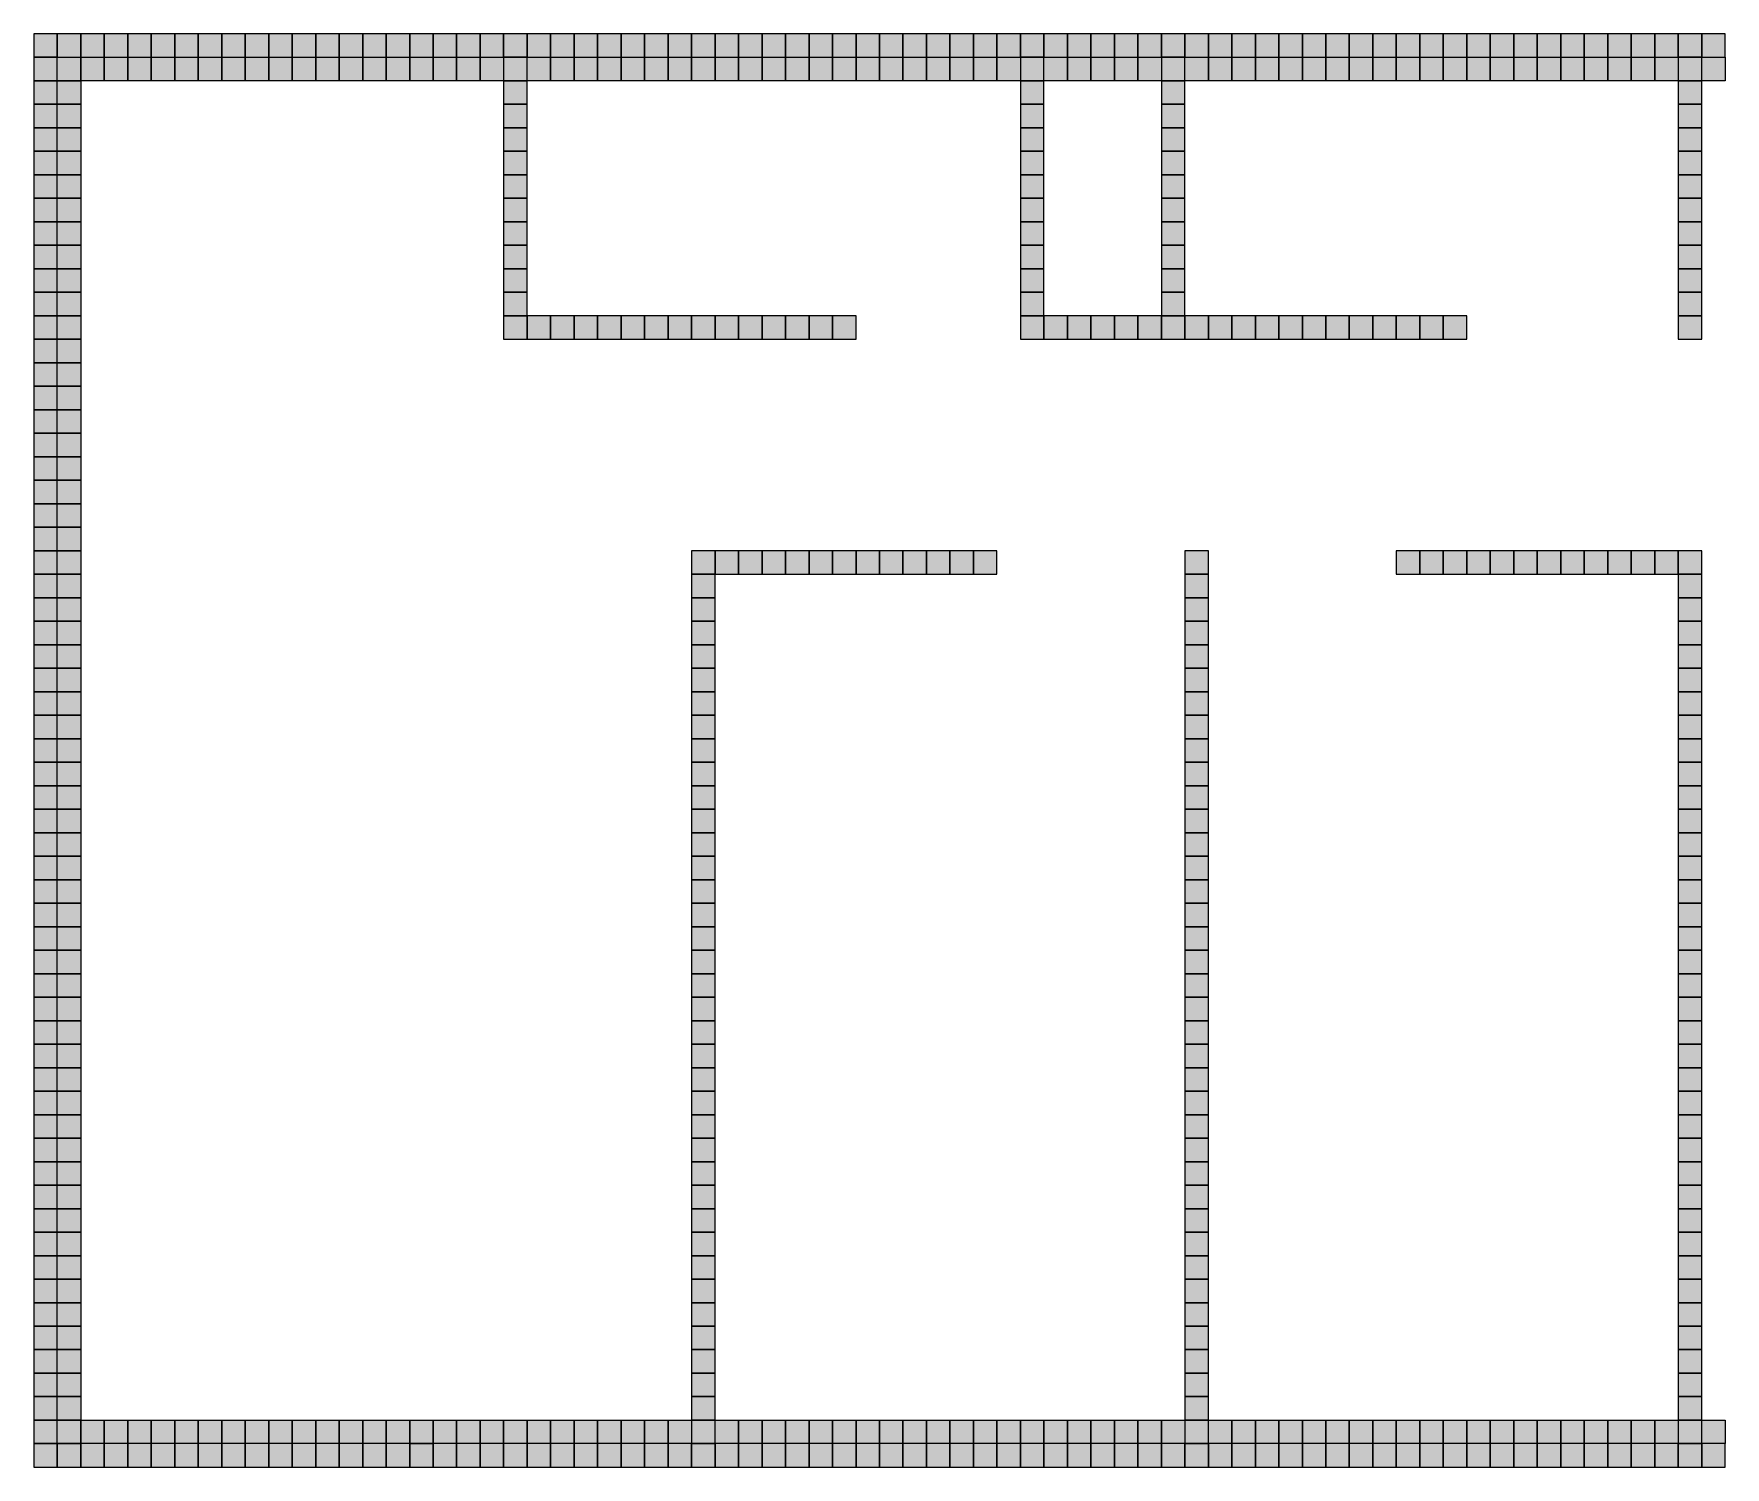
# Model space of a CAD drawing. Header units: inches. Extents: x 0.2 to 11.7, y 0.1 to 7.4.
# Drawn here: x 0.16 to 7.36, y 0.08 to 6.18 of the extents above; entities that cross this region are included whole.
import ezdxf

# ---------------------------------------------------------------- set-up
doc = ezdxf.new("R2010")
doc.units = ezdxf.units.IN
doc.header["$MEASUREMENT"] = 0
doc.layers.add('GRILLA PIXEL', color=7, linetype='Continuous')

# ---------------------------------------------------------------- blocks, each defined once
blk = doc.blocks.new('0-255-255-31-Muro alto')
at = {"layer": 'GRILLA PIXEL', "true_color": 0xffff1f}
h = blk.add_hatch(color=2, dxfattribs=at)
h.dxf.hatch_style = 1
h.paths.add_polyline_path([(0, 0), (-0.1, 0), (-0.1, -0.1), (0, -0.1)])
blk.add_lwpolyline([(-0.1, 0), (-0.1, -0.1), (0, -0.1), (0, 0)], close=True)
blk = doc.blocks.new('0-255-0-0-Muro dormitorio principal')
h = blk.add_hatch(color=1)
h.dxf.hatch_style = 1
h.paths.add_polyline_path([(0, 0), (-0.1, 0), (-0.1, -0.1), (0, -0.1)])
blk.add_lwpolyline([(-0.1, 0), (-0.1, -0.1), (0, -0.1), (0, 0)], close=True)
blk = doc.blocks.new('0-203-204-205-Ventana principal')
at = {"layer": 'GRILLA PIXEL', "true_color": 0xcbcccd}
h = blk.add_hatch(color=254, dxfattribs=at)
h.dxf.hatch_style = 1
h.paths.add_polyline_path([(0, 0), (-0.1, 0), (-0.1, -0.1), (0, -0.1)])
blk.add_lwpolyline([(-0.1, 0), (-0.1, -0.1), (0, -0.1), (0, 0)], close=True)
blk = doc.blocks.new('0-3-160-22-Ventana comun')
at = {"layer": 'GRILLA PIXEL', "true_color": 0x03a016}
h = blk.add_hatch(color=104, dxfattribs=at)
h.dxf.hatch_style = 1
h.paths.add_polyline_path([(0, 0), (-0.1, 0), (-0.1, -0.1), (0, -0.1)])
blk.add_lwpolyline([(-0.1, 0), (-0.1, -0.1), (0, -0.1), (0, 0)], close=True)
blk = doc.blocks.new('0-5-68-255-Muro inicio conexion')
at = {"layer": 'GRILLA PIXEL', "true_color": 0x0544ff}
h = blk.add_hatch(color=160, dxfattribs=at)
h.dxf.hatch_style = 1
h.paths.add_polyline_path([(0, 0), (-0.1, 0), (-0.1, -0.1), (0, -0.1)])
blk.add_lwpolyline([(-0.1, 0), (-0.1, -0.1), (0, -0.1), (0, 0)], close=True)
blk = doc.blocks.new('0-63-149-253-Muro fichas extremo')
at = {"layer": 'GRILLA PIXEL', "true_color": 0x3f95fd}
h = blk.add_hatch(color=153, dxfattribs=at)
h.dxf.hatch_style = 1
h.paths.add_polyline_path([(0, 0), (-0.1, 0), (-0.1, -0.1), (0, -0.1)])
blk.add_lwpolyline([(-0.1, 0), (-0.1, -0.1), (0, -0.1), (0, 0)], close=True)
blk = doc.blocks.new('0-0-28-112-Muro auxiliar fichas esquinas')
at = {"layer": 'GRILLA PIXEL', "true_color": 0x001c70}
h = blk.add_hatch(color=166, dxfattribs=at)
h.dxf.hatch_style = 1
h.paths.add_polyline_path([(0, 0), (-0.1, 0), (-0.1, -0.1), (0, -0.1)])
blk.add_lwpolyline([(-0.1, 0), (-0.1, -0.1), (0, -0.1), (0, 0)], close=True)
blk = doc.blocks.new('1-99-100-102-auxiliar lado interno')
at = {"lineweight": 70, "true_color": 0x636466}
h = blk.add_hatch(color=251, dxfattribs=at)
h.dxf.hatch_style = 1
h.paths.add_polyline_path([(-0.1, -0.1), (-0.1, 0), (0, 0), (0, -0.1)])
blk.add_lwpolyline([(0, 0), (0, -0.1), (-0.1, -0.1), (-0.1, 0)], close=True)
blk = doc.blocks.new('pixel extremo ventana')
h = blk.add_hatch(color=136)
h.dxf.hatch_style = 1
h.paths.add_polyline_path([(0, 0), (-0.1, 0), (-0.1, -0.1), (0, -0.1)])
blk.add_lwpolyline([(-0.1, 0), (-0.1, -0.1), (0, -0.1), (0, 0)], close=True)

msp = doc.modelspace()

# ---------------------------------------------------------------- block references
for name, p in [('0-5-68-255-Muro inicio conexion', (0.2609, 6.1794)), ('0-255-255-31-Muro alto', (0.3609, 6.1794)), ('0-255-255-31-Muro alto', (0.4609, 6.1794)), ('0-255-255-31-Muro alto', (0.5609, 6.1794)), ('0-255-255-31-Muro alto', (0.6609, 6.1794)), ('0-255-255-31-Muro alto', (0.7609, 6.1794)), ('0-255-255-31-Muro alto', (0.8609, 6.1794)), ('0-255-255-31-Muro alto', (0.9609, 6.1794)), ('0-255-255-31-Muro alto', (1.0609, 6.1794)), ('0-255-255-31-Muro alto', (1.1609, 6.1794)), ('0-255-255-31-Muro alto', (1.2609, 6.1794)), ('0-255-255-31-Muro alto', (1.3609, 6.1794)), ('0-255-255-31-Muro alto', (1.4609, 6.1794)), ('0-255-255-31-Muro alto', (1.5609, 6.1794)), ('0-255-255-31-Muro alto', (1.6609, 6.1794)), ('0-255-255-31-Muro alto', (1.7609, 6.1794)), ('0-255-255-31-Muro alto', (1.8609, 6.1794)), ('0-255-255-31-Muro alto', (1.9609, 6.1794)), ('0-255-255-31-Muro alto', (2.0609, 6.1794)), ('0-255-255-31-Muro alto', (2.1609, 6.1794)), ('0-255-255-31-Muro alto', (2.2609, 6.1794)), ('0-255-255-31-Muro alto', (2.3609, 6.1794)), ('0-255-255-31-Muro alto', (2.4609, 6.1794)), ('0-255-255-31-Muro alto', (2.5609, 6.1794)), ('0-255-255-31-Muro alto', (2.6609, 6.1794)), ('0-255-255-31-Muro alto', (2.7609, 6.1794)), ('0-255-255-31-Muro alto', (2.8609, 6.1794)), ('0-255-255-31-Muro alto', (2.9609, 6.1794)), ('0-255-255-31-Muro alto', (3.0609, 6.1794)), ('0-255-255-31-Muro alto', (3.1609, 6.1794)), ('0-255-255-31-Muro alto', (3.2609, 6.1794)), ('0-255-255-31-Muro alto', (3.3609, 6.1794)), ('0-255-255-31-Muro alto', (3.4609, 6.1794)), ('0-255-255-31-Muro alto', (3.5609, 6.1794)), ('0-255-255-31-Muro alto', (3.6609, 6.1794)), ('0-255-255-31-Muro alto', (3.7609, 6.1794)), ('0-255-255-31-Muro alto', (3.8609, 6.1794)), ('0-255-255-31-Muro alto', (3.9609, 6.1794)), ('0-255-255-31-Muro alto', (4.0609, 6.1794)), ('0-255-255-31-Muro alto', (4.1609, 6.1794)), ('0-255-255-31-Muro alto', (4.2609, 6.1794)), ('0-255-255-31-Muro alto', (4.3609, 6.1794)), ('0-255-255-31-Muro alto', (4.4609, 6.1794)), ('0-255-255-31-Muro alto', (4.5609, 6.1794)), ('0-255-255-31-Muro alto', (4.6609, 6.1794)), ('0-255-255-31-Muro alto', (4.7609, 6.1794)), ('0-255-255-31-Muro alto', (4.8609, 6.1794)), ('0-255-255-31-Muro alto', (4.9609, 6.1794)), ('0-255-255-31-Muro alto', (5.0609, 6.1794)), ('0-255-255-31-Muro alto', (5.1609, 6.1794)), ('0-255-255-31-Muro alto', (5.2609, 6.1794)), ('0-255-255-31-Muro alto', (5.3609, 6.1794)), ('0-255-255-31-Muro alto', (5.4609, 6.1794)), ('0-255-255-31-Muro alto', (5.5609, 6.1794)), ('0-255-255-31-Muro alto', (5.6609, 6.1794)), ('0-255-255-31-Muro alto', (5.7609, 6.1794)), ('0-255-255-31-Muro alto', (5.8609, 6.1794)), ('0-255-255-31-Muro alto', (5.9609, 6.1794)), ('0-255-255-31-Muro alto', (6.0609, 6.1794)), ('0-255-255-31-Muro alto', (6.1609, 6.1794)), ('0-255-255-31-Muro alto', (6.2609, 6.1794)), ('0-255-255-31-Muro alto', (6.3609, 6.1794)), ('0-255-255-31-Muro alto', (6.4609, 6.1794)), ('0-255-255-31-Muro alto', (6.5609, 6.1794)), ('0-255-255-31-Muro alto', (6.6609, 6.1794)), ('0-255-255-31-Muro alto', (6.7609, 6.1794)), ('0-255-255-31-Muro alto', (6.8609, 6.1794)), ('0-255-255-31-Muro alto', (6.9609, 6.1794)), ('0-255-255-31-Muro alto', (7.0609, 6.1794)), ('0-255-255-31-Muro alto', (7.1609, 6.1794)), ('0-255-255-31-Muro alto', (7.2609, 6.1794)), ('0-255-255-31-Muro alto', (7.3609, 6.1794)), ('0-5-68-255-Muro inicio conexion', (0.2609, 6.0794)), ('1-99-100-102-auxiliar lado interno', (0.3609, 6.0794)), ('1-99-100-102-auxiliar lado interno', (0.4609, 6.0794)), ('1-99-100-102-auxiliar lado interno', (0.5609, 6.0794)), ('1-99-100-102-auxiliar lado interno', (0.6609, 6.0794)), ('1-99-100-102-auxiliar lado interno', (0.7609, 6.0794)), ('1-99-100-102-auxiliar lado interno', (0.8609, 6.0794)), ('1-99-100-102-auxiliar lado interno', (0.9609, 6.0794)), ('1-99-100-102-auxiliar lado interno', (1.0609, 6.0794)), ('1-99-100-102-auxiliar lado interno', (1.1609, 6.0794)), ('1-99-100-102-auxiliar lado interno', (1.2609, 6.0794)), ('1-99-100-102-auxiliar lado interno', (1.3609, 6.0794)), ('1-99-100-102-auxiliar lado interno', (1.4609, 6.0794)), ('1-99-100-102-auxiliar lado interno', (1.5609, 6.0794)), ('1-99-100-102-auxiliar lado interno', (1.6609, 6.0794)), ('1-99-100-102-auxiliar lado interno', (1.7609, 6.0794)), ('1-99-100-102-auxiliar lado interno', (1.8609, 6.0794)), ('1-99-100-102-auxiliar lado interno', (1.9609, 6.0794)), ('1-99-100-102-auxiliar lado interno', (2.0609, 6.0794)), ('1-99-100-102-auxiliar lado interno', (2.1609, 6.0794)), ('0-255-255-31-Muro alto', (2.2609, 6.0794)), ('1-99-100-102-auxiliar lado interno', (2.3609, 6.0794)), ('1-99-100-102-auxiliar lado interno', (2.4609, 6.0794)), ('1-99-100-102-auxiliar lado interno', (2.5609, 6.0794)), ('1-99-100-102-auxiliar lado interno', (2.6609, 6.0794)), ('1-99-100-102-auxiliar lado interno', (2.7609, 6.0794)), ('1-99-100-102-auxiliar lado interno', (2.8609, 6.0794)), ('1-99-100-102-auxiliar lado interno', (2.9609, 6.0794)), ('1-99-100-102-auxiliar lado interno', (3.0609, 6.0794)), ('1-99-100-102-auxiliar lado interno', (3.1609, 6.0794)), ('1-99-100-102-auxiliar lado interno', (3.2609, 6.0794)), ('1-99-100-102-auxiliar lado interno', (3.3609, 6.0794)), ('1-99-100-102-auxiliar lado interno', (3.4609, 6.0794)), ('1-99-100-102-auxiliar lado interno', (3.5609, 6.0794)), ('1-99-100-102-auxiliar lado interno', (3.6609, 6.0794)), ('1-99-100-102-auxiliar lado interno', (3.7609, 6.0794)), ('1-99-100-102-auxiliar lado interno', (3.8609, 6.0794)), ('1-99-100-102-auxiliar lado interno', (3.9609, 6.0794)), ('1-99-100-102-auxiliar lado interno', (4.0609, 6.0794)), ('1-99-100-102-auxiliar lado interno', (4.1609, 6.0794)), ('1-99-100-102-auxiliar lado interno', (4.2609, 6.0794)), ('1-99-100-102-auxiliar lado interno', (4.3609, 6.0794)), ('0-255-255-31-Muro alto', (4.4609, 6.0794)), ('1-99-100-102-auxiliar lado interno', (4.5609, 6.0794)), ('1-99-100-102-auxiliar lado interno', (4.6609, 6.0794)), ('1-99-100-102-auxiliar lado interno', (4.7609, 6.0794)), ('1-99-100-102-auxiliar lado interno', (4.8609, 6.0794)), ('1-99-100-102-auxiliar lado interno', (4.9609, 6.0794)), ('0-255-255-31-Muro alto', (5.0609, 6.0794)), ('1-99-100-102-auxiliar lado interno', (5.1609, 6.0794)), ('1-99-100-102-auxiliar lado interno', (5.2609, 6.0794)), ('1-99-100-102-auxiliar lado interno', (5.3609, 6.0794)), ('1-99-100-102-auxiliar lado interno', (5.4609, 6.0794)), ('1-99-100-102-auxiliar lado interno', (5.5609, 6.0794)), ('1-99-100-102-auxiliar lado interno', (5.6609, 6.0794)), ('1-99-100-102-auxiliar lado interno', (5.7609, 6.0794)), ('1-99-100-102-auxiliar lado interno', (5.8609, 6.0794)), ('1-99-100-102-auxiliar lado interno', (5.9609, 6.0794)), ('1-99-100-102-auxiliar lado interno', (6.0609, 6.0794)), ('1-99-100-102-auxiliar lado interno', (6.1609, 6.0794)), ('1-99-100-102-auxiliar lado interno', (6.2609, 6.0794)), ('1-99-100-102-auxiliar lado interno', (6.3609, 6.0794)), ('1-99-100-102-auxiliar lado interno', (6.4609, 6.0794)), ('1-99-100-102-auxiliar lado interno', (6.5609, 6.0794)), ('1-99-100-102-auxiliar lado interno', (6.6609, 6.0794)), ('1-99-100-102-auxiliar lado interno', (6.7609, 6.0794)), ('1-99-100-102-auxiliar lado interno', (6.8609, 6.0794)), ('1-99-100-102-auxiliar lado interno', (6.9609, 6.0794)), ('1-99-100-102-auxiliar lado interno', (7.0609, 6.0794)), ('1-99-100-102-auxiliar lado interno', (7.1609, 6.0794)), ('0-255-255-31-Muro alto', (7.2609, 6.0794)), ('1-99-100-102-auxiliar lado interno', (7.3609, 6.0794)), ('0-63-149-253-Muro fichas extremo', (0.2609, 5.9794)), ('1-99-100-102-auxiliar lado interno', (0.3609, 5.9794)), ('0-255-255-31-Muro alto', (2.2609, 5.9794)), ('0-255-255-31-Muro alto', (4.4609, 5.9794)), ('0-255-255-31-Muro alto', (5.0609, 5.9794)), ('0-255-255-31-Muro alto', (7.2609, 5.9794)), ('0-255-255-31-Muro alto', (0.2609, 5.8794)), ('1-99-100-102-auxiliar lado interno', (0.3609, 5.8794)), ('0-255-255-31-Muro alto', (2.2609, 5.8794)), ('0-255-255-31-Muro alto', (4.4609, 5.8794)), ('0-255-255-31-Muro alto', (5.0609, 5.8794)), ('0-255-255-31-Muro alto', (7.2609, 5.8794)), ('0-255-255-31-Muro alto', (0.2609, 5.7794)), ('1-99-100-102-auxiliar lado interno', (0.3609, 5.7794)), ('0-255-255-31-Muro alto', (2.2609, 5.7794)), ('0-255-255-31-Muro alto', (4.4609, 5.7794)), ('0-255-255-31-Muro alto', (5.0609, 5.7794)), ('0-255-255-31-Muro alto', (7.2609, 5.7794)), ('0-255-255-31-Muro alto', (0.2609, 5.6794)), ('1-99-100-102-auxiliar lado interno', (0.3609, 5.6794)), ('0-255-255-31-Muro alto', (2.2609, 5.6794)), ('0-255-255-31-Muro alto', (4.4609, 5.6794)), ('0-255-255-31-Muro alto', (5.0609, 5.6794)), ('0-255-255-31-Muro alto', (7.2609, 5.6794)), ('0-255-255-31-Muro alto', (0.2609, 5.5794)), ('1-99-100-102-auxiliar lado interno', (0.3609, 5.5794)), ('0-255-255-31-Muro alto', (2.2609, 5.5794)), ('0-255-255-31-Muro alto', (4.4609, 5.5794)), ('0-255-255-31-Muro alto', (5.0609, 5.5794)), ('0-255-255-31-Muro alto', (7.2609, 5.5794)), ('0-255-255-31-Muro alto', (0.2609, 5.4794)), ('1-99-100-102-auxiliar lado interno', (0.3609, 5.4794)), ('0-255-255-31-Muro alto', (2.2609, 5.4794)), ('0-255-255-31-Muro alto', (4.4609, 5.4794)), ('0-255-255-31-Muro alto', (5.0609, 5.4794)), ('0-255-255-31-Muro alto', (7.2609, 5.4794)), ('0-255-255-31-Muro alto', (0.2609, 5.3794)), ('1-99-100-102-auxiliar lado interno', (0.3609, 5.3794)), ('0-255-255-31-Muro alto', (2.2609, 5.3794)), ('0-255-255-31-Muro alto', (4.4609, 5.3794)), ('0-255-255-31-Muro alto', (5.0609, 5.3794)), ('0-255-255-31-Muro alto', (7.2609, 5.3794)), ('0-255-255-31-Muro alto', (0.2609, 5.2794)), ('1-99-100-102-auxiliar lado interno', (0.3609, 5.2794)), ('0-255-255-31-Muro alto', (2.2609, 5.2794)), ('0-255-255-31-Muro alto', (4.4609, 5.2794)), ('0-255-255-31-Muro alto', (5.0609, 5.2794)), ('0-255-255-31-Muro alto', (7.2609, 5.2794)), ('0-255-255-31-Muro alto', (0.2609, 5.1794)), ('1-99-100-102-auxiliar lado interno', (0.3609, 5.1794)), ('0-255-255-31-Muro alto', (2.2609, 5.1794)), ('0-255-255-31-Muro alto', (4.4609, 5.1794)), ('0-255-255-31-Muro alto', (5.0609, 5.1794)), ('0-255-255-31-Muro alto', (7.2609, 5.1794)), ('0-255-255-31-Muro alto', (0.2609, 5.0794)), ('1-99-100-102-auxiliar lado interno', (0.3609, 5.0794)), ('0-255-255-31-Muro alto', (2.2609, 5.0794)), ('0-255-255-31-Muro alto', (4.4609, 5.0794)), ('0-255-255-31-Muro alto', (5.0609, 5.0794)), ('0-255-255-31-Muro alto', (7.2609, 5.0794)), ('0-255-255-31-Muro alto', (0.2609, 4.9794)), ('1-99-100-102-auxiliar lado interno', (0.3609, 4.9794)), ('0-255-255-31-Muro alto', (2.2609, 4.9794)), ('0-255-255-31-Muro alto', (2.3609, 4.9794)), ('0-255-255-31-Muro alto', (2.4609, 4.9794)), ('0-255-255-31-Muro alto', (2.5609, 4.9794)), ('0-255-255-31-Muro alto', (2.6609, 4.9794)), ('0-255-255-31-Muro alto', (2.7609, 4.9794)), ('0-255-255-31-Muro alto', (2.8609, 4.9794)), ('0-255-255-31-Muro alto', (2.9609, 4.9794)), ('0-255-255-31-Muro alto', (3.0609, 4.9794)), ('0-255-255-31-Muro alto', (3.1609, 4.9794)), ('0-255-255-31-Muro alto', (3.2609, 4.9794)), ('0-255-255-31-Muro alto', (3.3609, 4.9794)), ('0-255-255-31-Muro alto', (3.4609, 4.9794)), ('0-255-255-31-Muro alto', (3.5609, 4.9794)), ('0-255-255-31-Muro alto', (3.6609, 4.9794)), ('0-255-255-31-Muro alto', (4.4609, 4.9794)), ('0-255-255-31-Muro alto', (4.5609, 4.9794)), ('0-255-255-31-Muro alto', (4.6609, 4.9794)), ('0-255-255-31-Muro alto', (4.7609, 4.9794)), ('0-255-255-31-Muro alto', (4.8609, 4.9794)), ('0-255-255-31-Muro alto', (4.9609, 4.9794)), ('0-255-255-31-Muro alto', (5.0609, 4.9794)), ('0-255-255-31-Muro alto', (5.1609, 4.9794)), ('0-255-255-31-Muro alto', (5.2609, 4.9794)), ('0-255-255-31-Muro alto', (5.3609, 4.9794)), ('0-255-255-31-Muro alto', (5.4609, 4.9794)), ('0-255-255-31-Muro alto', (5.5609, 4.9794)), ('0-255-255-31-Muro alto', (5.6609, 4.9794)), ('0-255-255-31-Muro alto', (5.7609, 4.9794)), ('0-255-255-31-Muro alto', (5.8609, 4.9794)), ('0-255-255-31-Muro alto', (5.9609, 4.9794)), ('0-255-255-31-Muro alto', (6.0609, 4.9794)), ('0-255-255-31-Muro alto', (6.1609, 4.9794)), ('0-255-255-31-Muro alto', (6.2609, 4.9794)), ('0-255-255-31-Muro alto', (7.2609, 4.9794)), ('0-255-0-0-Muro dormitorio principal', (0.2609, 4.8794)), ('1-99-100-102-auxiliar lado interno', (0.3609, 4.8794)), ('0-255-0-0-Muro dormitorio principal', (0.2609, 4.7794)), ('1-99-100-102-auxiliar lado interno', (0.3609, 4.7794)), ('0-255-0-0-Muro dormitorio principal', (0.2609, 4.6794)), ('1-99-100-102-auxiliar lado interno', (0.3609, 4.6794)), ('0-255-0-0-Muro dormitorio principal', (0.2609, 4.5794)), ('1-99-100-102-auxiliar lado interno', (0.3609, 4.5794)), ('0-255-0-0-Muro dormitorio principal', (0.2609, 4.4794)), ('1-99-100-102-auxiliar lado interno', (0.3609, 4.4794)), ('0-255-0-0-Muro dormitorio principal', (0.2609, 4.3794)), ('1-99-100-102-auxiliar lado interno', (0.3609, 4.3794)), ('0-255-0-0-Muro dormitorio principal', (0.2609, 4.2794)), ('1-99-100-102-auxiliar lado interno', (0.3609, 4.2794)), ('0-255-0-0-Muro dormitorio principal', (0.2609, 4.1794)), ('1-99-100-102-auxiliar lado interno', (0.3609, 4.1794)), ('0-255-0-0-Muro dormitorio principal', (0.2609, 4.0794)), ('1-99-100-102-auxiliar lado interno', (0.3609, 4.0794)), ('0-255-0-0-Muro dormitorio principal', (0.2609, 3.9794)), ('1-99-100-102-auxiliar lado interno', (0.3609, 3.9794)), ('0-255-255-31-Muro alto', (3.0609, 3.9794)), ('0-255-255-31-Muro alto', (3.1609, 3.9794)), ('0-255-255-31-Muro alto', (3.2609, 3.9794)), ('0-255-255-31-Muro alto', (3.3609, 3.9794)), ('0-255-255-31-Muro alto', (3.4609, 3.9794)), ('0-255-255-31-Muro alto', (3.5609, 3.9794)), ('0-255-255-31-Muro alto', (3.6609, 3.9794)), ('0-255-255-31-Muro alto', (3.7609, 3.9794)), ('0-255-255-31-Muro alto', (3.8609, 3.9794)), ('0-255-255-31-Muro alto', (3.9609, 3.9794)), ('0-255-255-31-Muro alto', (4.0609, 3.9794)), ('0-255-255-31-Muro alto', (4.1609, 3.9794)), ('0-255-255-31-Muro alto', (4.2609, 3.9794)), ('0-255-255-31-Muro alto', (5.1609, 3.9794)), ('0-255-255-31-Muro alto', (6.0609, 3.9794)), ('0-255-255-31-Muro alto', (6.1609, 3.9794)), ('0-255-255-31-Muro alto', (6.2609, 3.9794)), ('0-255-255-31-Muro alto', (6.3609, 3.9794)), ('0-255-255-31-Muro alto', (6.4609, 3.9794)), ('0-255-255-31-Muro alto', (6.5609, 3.9794)), ('0-255-255-31-Muro alto', (6.6609, 3.9794)), ('0-255-255-31-Muro alto', (6.7609, 3.9794)), ('0-255-255-31-Muro alto', (6.8609, 3.9794)), ('0-255-255-31-Muro alto', (6.9609, 3.9794)), ('0-255-255-31-Muro alto', (7.0609, 3.9794)), ('0-255-255-31-Muro alto', (7.1609, 3.9794)), ('0-255-255-31-Muro alto', (7.2609, 3.9794)), ('0-255-0-0-Muro dormitorio principal', (0.2609, 3.8794)), ('1-99-100-102-auxiliar lado interno', (0.3609, 3.8794)), ('0-255-255-31-Muro alto', (3.0609, 3.8794)), ('0-255-255-31-Muro alto', (5.1609, 3.8794)), ('0-255-255-31-Muro alto', (7.2609, 3.8794)), ('0-255-0-0-Muro dormitorio principal', (0.2609, 3.7794)), ('1-99-100-102-auxiliar lado interno', (0.3609, 3.7794)), ('0-255-255-31-Muro alto', (3.0609, 3.7794)), ('0-255-255-31-Muro alto', (5.1609, 3.7794)), ('0-255-255-31-Muro alto', (7.2609, 3.7794)), ('0-255-0-0-Muro dormitorio principal', (0.2609, 3.6794)), ('1-99-100-102-auxiliar lado interno', (0.3609, 3.6794)), ('0-255-255-31-Muro alto', (3.0609, 3.6794)), ('0-255-255-31-Muro alto', (5.1609, 3.6794)), ('0-255-255-31-Muro alto', (7.2609, 3.6794)), ('0-255-0-0-Muro dormitorio principal', (0.2609, 3.5794)), ('1-99-100-102-auxiliar lado interno', (0.3609, 3.5794)), ('0-255-255-31-Muro alto', (3.0609, 3.5794)), ('0-255-255-31-Muro alto', (5.1609, 3.5794)), ('0-255-255-31-Muro alto', (7.2609, 3.5794)), ('0-255-0-0-Muro dormitorio principal', (0.2609, 3.4794)), ('1-99-100-102-auxiliar lado interno', (0.3609, 3.4794)), ('0-255-255-31-Muro alto', (3.0609, 3.4794)), ('0-255-255-31-Muro alto', (5.1609, 3.4794)), ('0-255-255-31-Muro alto', (7.2609, 3.4794)), ('0-255-0-0-Muro dormitorio principal', (0.2609, 3.3794)), ('1-99-100-102-auxiliar lado interno', (0.3609, 3.3794)), ('0-255-255-31-Muro alto', (3.0609, 3.3794)), ('0-255-255-31-Muro alto', (5.1609, 3.3794)), ('0-255-255-31-Muro alto', (7.2609, 3.3794)), ('0-255-0-0-Muro dormitorio principal', (0.2609, 3.2794)), ('1-99-100-102-auxiliar lado interno', (0.3609, 3.2794)), ('0-255-255-31-Muro alto', (3.0609, 3.2794)), ('0-255-255-31-Muro alto', (5.1609, 3.2794)), ('0-255-255-31-Muro alto', (7.2609, 3.2794)), ('0-255-0-0-Muro dormitorio principal', (0.2609, 3.1794)), ('1-99-100-102-auxiliar lado interno', (0.3609, 3.1794)), ('0-255-255-31-Muro alto', (3.0609, 3.1794)), ('0-255-255-31-Muro alto', (5.1609, 3.1794)), ('0-255-255-31-Muro alto', (7.2609, 3.1794)), ('0-255-0-0-Muro dormitorio principal', (0.2609, 3.0794)), ('1-99-100-102-auxiliar lado interno', (0.3609, 3.0794)), ('0-255-255-31-Muro alto', (3.0609, 3.0794)), ('0-255-255-31-Muro alto', (5.1609, 3.0794)), ('0-255-255-31-Muro alto', (7.2609, 3.0794)), ('0-255-0-0-Muro dormitorio principal', (0.2609, 2.9794)), ('1-99-100-102-auxiliar lado interno', (0.3609, 2.9794)), ('0-255-255-31-Muro alto', (3.0609, 2.9794)), ('0-255-255-31-Muro alto', (5.1609, 2.9794)), ('0-255-255-31-Muro alto', (7.2609, 2.9794)), ('0-255-0-0-Muro dormitorio principal', (0.2609, 2.8794)), ('1-99-100-102-auxiliar lado interno', (0.3609, 2.8794)), ('0-255-255-31-Muro alto', (3.0609, 2.8794)), ('0-255-255-31-Muro alto', (5.1609, 2.8794)), ('0-255-255-31-Muro alto', (7.2609, 2.8794)), ('0-255-0-0-Muro dormitorio principal', (0.2609, 2.7794)), ('1-99-100-102-auxiliar lado interno', (0.3609, 2.7794)), ('0-255-255-31-Muro alto', (3.0609, 2.7794)), ('0-255-255-31-Muro alto', (5.1609, 2.7794)), ('0-255-255-31-Muro alto', (7.2609, 2.7794)), ('0-255-0-0-Muro dormitorio principal', (0.2609, 2.6794)), ('1-99-100-102-auxiliar lado interno', (0.3609, 2.6794)), ('0-255-255-31-Muro alto', (3.0609, 2.6794)), ('0-255-255-31-Muro alto', (5.1609, 2.6794)), ('0-255-255-31-Muro alto', (7.2609, 2.6794)), ('0-255-0-0-Muro dormitorio principal', (0.2609, 2.5794)), ('1-99-100-102-auxiliar lado interno', (0.3609, 2.5794)), ('0-255-255-31-Muro alto', (3.0609, 2.5794)), ('0-255-255-31-Muro alto', (5.1609, 2.5794)), ('0-255-255-31-Muro alto', (7.2609, 2.5794)), ('0-255-0-0-Muro dormitorio principal', (0.2609, 2.4794)), ('1-99-100-102-auxiliar lado interno', (0.3609, 2.4794)), ('0-255-255-31-Muro alto', (3.0609, 2.4794)), ('0-255-255-31-Muro alto', (5.1609, 2.4794)), ('0-255-255-31-Muro alto', (7.2609, 2.4794)), ('0-255-0-0-Muro dormitorio principal', (0.2609, 2.3794)), ('1-99-100-102-auxiliar lado interno', (0.3609, 2.3794)), ('0-255-255-31-Muro alto', (3.0609, 2.3794)), ('0-255-255-31-Muro alto', (5.1609, 2.3794)), ('0-255-255-31-Muro alto', (7.2609, 2.3794)), ('0-255-0-0-Muro dormitorio principal', (0.2609, 2.2794)), ('1-99-100-102-auxiliar lado interno', (0.3609, 2.2794)), ('0-255-255-31-Muro alto', (3.0609, 2.2794)), ('0-255-255-31-Muro alto', (5.1609, 2.2794)), ('0-255-255-31-Muro alto', (7.2609, 2.2794)), ('0-255-0-0-Muro dormitorio principal', (0.2609, 2.1794)), ('1-99-100-102-auxiliar lado interno', (0.3609, 2.1794)), ('0-255-255-31-Muro alto', (3.0609, 2.1794)), ('0-255-255-31-Muro alto', (5.1609, 2.1794)), ('0-255-255-31-Muro alto', (7.2609, 2.1794)), ('0-255-0-0-Muro dormitorio principal', (0.2609, 2.0794)), ('1-99-100-102-auxiliar lado interno', (0.3609, 2.0794)), ('0-255-255-31-Muro alto', (3.0609, 2.0794)), ('0-255-255-31-Muro alto', (5.1609, 2.0794)), ('0-255-255-31-Muro alto', (7.2609, 2.0794)), ('0-255-0-0-Muro dormitorio principal', (0.2609, 1.9794)), ('1-99-100-102-auxiliar lado interno', (0.3609, 1.9794)), ('0-255-255-31-Muro alto', (3.0609, 1.9794)), ('0-255-255-31-Muro alto', (5.1609, 1.9794)), ('0-255-255-31-Muro alto', (7.2609, 1.9794)), ('0-255-0-0-Muro dormitorio principal', (0.2609, 1.8794)), ('1-99-100-102-auxiliar lado interno', (0.3609, 1.8794)), ('0-255-255-31-Muro alto', (3.0609, 1.8794)), ('0-255-255-31-Muro alto', (5.1609, 1.8794)), ('0-255-255-31-Muro alto', (7.2609, 1.8794)), ('0-255-0-0-Muro dormitorio principal', (0.2609, 1.7794)), ('1-99-100-102-auxiliar lado interno', (0.3609, 1.7794)), ('0-255-255-31-Muro alto', (3.0609, 1.7794)), ('0-255-255-31-Muro alto', (5.1609, 1.7794)), ('0-255-255-31-Muro alto', (7.2609, 1.7794)), ('0-255-0-0-Muro dormitorio principal', (0.2609, 1.6794)), ('1-99-100-102-auxiliar lado interno', (0.3609, 1.6794)), ('0-255-255-31-Muro alto', (3.0609, 1.6794)), ('0-255-255-31-Muro alto', (5.1609, 1.6794)), ('0-255-255-31-Muro alto', (7.2609, 1.6794)), ('0-255-0-0-Muro dormitorio principal', (0.2609, 1.5794)), ('1-99-100-102-auxiliar lado interno', (0.3609, 1.5794)), ('0-255-255-31-Muro alto', (3.0609, 1.5794)), ('0-255-255-31-Muro alto', (5.1609, 1.5794)), ('0-255-255-31-Muro alto', (7.2609, 1.5794)), ('0-255-0-0-Muro dormitorio principal', (0.2609, 1.4794)), ('1-99-100-102-auxiliar lado interno', (0.3609, 1.4794)), ('0-255-255-31-Muro alto', (3.0609, 1.4794)), ('0-255-255-31-Muro alto', (5.1609, 1.4794)), ('0-255-255-31-Muro alto', (7.2609, 1.4794)), ('0-255-0-0-Muro dormitorio principal', (0.2609, 1.3794)), ('1-99-100-102-auxiliar lado interno', (0.3609, 1.3794)), ('0-255-255-31-Muro alto', (3.0609, 1.3794)), ('0-255-255-31-Muro alto', (5.1609, 1.3794)), ('0-255-255-31-Muro alto', (7.2609, 1.3794)), ('0-255-0-0-Muro dormitorio principal', (0.2609, 1.2794)), ('1-99-100-102-auxiliar lado interno', (0.3609, 1.2794)), ('0-255-255-31-Muro alto', (3.0609, 1.2794)), ('0-255-255-31-Muro alto', (5.1609, 1.2794)), ('0-255-255-31-Muro alto', (7.2609, 1.2794)), ('0-255-0-0-Muro dormitorio principal', (0.2609, 1.1794)), ('1-99-100-102-auxiliar lado interno', (0.3609, 1.1794)), ('0-255-255-31-Muro alto', (3.0609, 1.1794)), ('0-255-255-31-Muro alto', (5.1609, 1.1794)), ('0-255-255-31-Muro alto', (7.2609, 1.1794)), ('0-255-0-0-Muro dormitorio principal', (0.2609, 1.0794)), ('1-99-100-102-auxiliar lado interno', (0.3609, 1.0794)), ('0-255-255-31-Muro alto', (3.0609, 1.0794)), ('0-255-255-31-Muro alto', (5.1609, 1.0794)), ('0-255-255-31-Muro alto', (7.2609, 1.0794)), ('0-255-0-0-Muro dormitorio principal', (0.2609, 0.9794)), ('1-99-100-102-auxiliar lado interno', (0.3609, 0.9794)), ('0-255-255-31-Muro alto', (3.0609, 0.9794)), ('0-255-255-31-Muro alto', (5.1609, 0.9794)), ('0-255-255-31-Muro alto', (7.2609, 0.9794)), ('0-255-0-0-Muro dormitorio principal', (0.2609, 0.8794)), ('1-99-100-102-auxiliar lado interno', (0.3609, 0.8794)), ('0-255-255-31-Muro alto', (3.0609, 0.8794)), ('0-255-255-31-Muro alto', (5.1609, 0.8794)), ('0-255-255-31-Muro alto', (7.2609, 0.8794)), ('0-255-0-0-Muro dormitorio principal', (0.2609, 0.7794)), ('1-99-100-102-auxiliar lado interno', (0.3609, 0.7794)), ('0-255-255-31-Muro alto', (3.0609, 0.7794)), ('0-255-255-31-Muro alto', (5.1609, 0.7794)), ('0-255-255-31-Muro alto', (7.2609, 0.7794)), ('0-255-0-0-Muro dormitorio principal', (0.2609, 0.6794)), ('1-99-100-102-auxiliar lado interno', (0.3609, 0.6794)), ('0-255-255-31-Muro alto', (3.0609, 0.6794)), ('0-255-255-31-Muro alto', (5.1609, 0.6794)), ('0-255-255-31-Muro alto', (7.2609, 0.6794)), ('0-255-0-0-Muro dormitorio principal', (0.2609, 0.5794)), ('1-99-100-102-auxiliar lado interno', (0.3609, 0.5794)), ('0-255-255-31-Muro alto', (3.0609, 0.5794)), ('0-255-255-31-Muro alto', (5.1609, 0.5794)), ('0-255-255-31-Muro alto', (7.2609, 0.5794)), ('0-255-0-0-Muro dormitorio principal', (0.2609, 0.4794)), ('1-99-100-102-auxiliar lado interno', (0.3609, 0.4794)), ('0-255-255-31-Muro alto', (3.0609, 0.4794)), ('0-255-255-31-Muro alto', (5.1609, 0.4794)), ('0-255-255-31-Muro alto', (7.2609, 0.4794)), ('0-255-0-0-Muro dormitorio principal', (0.2609, 0.3794)), ('1-99-100-102-auxiliar lado interno', (0.3609, 0.3794)), ('0-255-255-31-Muro alto', (3.0609, 0.3794)), ('0-255-255-31-Muro alto', (5.1609, 0.3794)), ('0-255-255-31-Muro alto', (7.2609, 0.3794)), ('0-0-28-112-Muro auxiliar fichas esquinas', (0.2609, 0.2794)), ('1-99-100-102-auxiliar lado interno', (0.3609, 0.2794)), ('1-99-100-102-auxiliar lado interno', (0.4609, 0.2794)), ('1-99-100-102-auxiliar lado interno', (0.5609, 0.2794)), ('1-99-100-102-auxiliar lado interno', (0.6609, 0.2794)), ('1-99-100-102-auxiliar lado interno', (0.7609, 0.2794)), ('1-99-100-102-auxiliar lado interno', (0.8609, 0.2794)), ('1-99-100-102-auxiliar lado interno', (0.9609, 0.2794)), ('1-99-100-102-auxiliar lado interno', (1.0609, 0.2794)), ('1-99-100-102-auxiliar lado interno', (1.1609, 0.2794)), ('1-99-100-102-auxiliar lado interno', (1.2609, 0.2794)), ('1-99-100-102-auxiliar lado interno', (1.3609, 0.2794)), ('1-99-100-102-auxiliar lado interno', (1.4609, 0.2794)), ('1-99-100-102-auxiliar lado interno', (1.5609, 0.2794)), ('1-99-100-102-auxiliar lado interno', (1.6609, 0.2794)), ('1-99-100-102-auxiliar lado interno', (1.7609, 0.2794)), ('1-99-100-102-auxiliar lado interno', (1.8609, 0.2794)), ('1-99-100-102-auxiliar lado interno', (1.9609, 0.2794)), ('1-99-100-102-auxiliar lado interno', (2.0609, 0.2794)), ('1-99-100-102-auxiliar lado interno', (2.1609, 0.2794)), ('1-99-100-102-auxiliar lado interno', (2.2609, 0.2794)), ('1-99-100-102-auxiliar lado interno', (2.3609, 0.2794)), ('1-99-100-102-auxiliar lado interno', (2.4609, 0.2794)), ('1-99-100-102-auxiliar lado interno', (2.5609, 0.2794)), ('1-99-100-102-auxiliar lado interno', (2.6609, 0.2794)), ('1-99-100-102-auxiliar lado interno', (2.7609, 0.2794)), ('1-99-100-102-auxiliar lado interno', (2.8609, 0.2794)), ('1-99-100-102-auxiliar lado interno', (2.9609, 0.2794)), ('0-255-255-31-Muro alto', (3.0609, 0.2794)), ('1-99-100-102-auxiliar lado interno', (3.1609, 0.2794)), ('1-99-100-102-auxiliar lado interno', (3.2609, 0.2794)), ('1-99-100-102-auxiliar lado interno', (3.3609, 0.2794)), ('1-99-100-102-auxiliar lado interno', (3.4609, 0.2794)), ('1-99-100-102-auxiliar lado interno', (3.5609, 0.2794)), ('1-99-100-102-auxiliar lado interno', (3.6609, 0.2794)), ('1-99-100-102-auxiliar lado interno', (3.7609, 0.2794)), ('1-99-100-102-auxiliar lado interno', (3.8609, 0.2794)), ('1-99-100-102-auxiliar lado interno', (3.9609, 0.2794)), ('1-99-100-102-auxiliar lado interno', (4.0609, 0.2794)), ('1-99-100-102-auxiliar lado interno', (4.1609, 0.2794)), ('1-99-100-102-auxiliar lado interno', (4.2609, 0.2794)), ('1-99-100-102-auxiliar lado interno', (4.3609, 0.2794)), ('1-99-100-102-auxiliar lado interno', (4.4609, 0.2794)), ('1-99-100-102-auxiliar lado interno', (4.5609, 0.2794)), ('1-99-100-102-auxiliar lado interno', (4.6609, 0.2794)), ('1-99-100-102-auxiliar lado interno', (4.7609, 0.2794)), ('1-99-100-102-auxiliar lado interno', (4.8609, 0.2794)), ('1-99-100-102-auxiliar lado interno', (4.9609, 0.2794)), ('1-99-100-102-auxiliar lado interno', (5.0609, 0.2794)), ('0-255-255-31-Muro alto', (5.1609, 0.2794)), ('1-99-100-102-auxiliar lado interno', (5.2609, 0.2794)), ('1-99-100-102-auxiliar lado interno', (5.3609, 0.2794)), ('1-99-100-102-auxiliar lado interno', (5.4609, 0.2794)), ('1-99-100-102-auxiliar lado interno', (5.5609, 0.2794)), ('1-99-100-102-auxiliar lado interno', (5.6609, 0.2794)), ('1-99-100-102-auxiliar lado interno', (5.7609, 0.2794)), ('1-99-100-102-auxiliar lado interno', (5.8609, 0.2794)), ('1-99-100-102-auxiliar lado interno', (5.9609, 0.2794)), ('1-99-100-102-auxiliar lado interno', (6.0609, 0.2794)), ('1-99-100-102-auxiliar lado interno', (6.1609, 0.2794)), ('1-99-100-102-auxiliar lado interno', (6.2609, 0.2794)), ('1-99-100-102-auxiliar lado interno', (6.3609, 0.2794)), ('1-99-100-102-auxiliar lado interno', (6.4609, 0.2794)), ('1-99-100-102-auxiliar lado interno', (6.5609, 0.2794)), ('1-99-100-102-auxiliar lado interno', (6.6609, 0.2794)), ('1-99-100-102-auxiliar lado interno', (6.7609, 0.2794)), ('1-99-100-102-auxiliar lado interno', (6.8609, 0.2794)), ('1-99-100-102-auxiliar lado interno', (6.9609, 0.2794)), ('1-99-100-102-auxiliar lado interno', (7.0609, 0.2794)), ('1-99-100-102-auxiliar lado interno', (7.1609, 0.2794)), ('0-255-255-31-Muro alto', (7.2609, 0.2794)), ('1-99-100-102-auxiliar lado interno', (7.3609, 0.2794)), ('0-0-28-112-Muro auxiliar fichas esquinas', (0.2609, 0.1794)), ('pixel extremo ventana', (0.3609, 0.1793)), ('0-203-204-205-Ventana principal', (0.4609, 0.1794)), ('0-203-204-205-Ventana principal', (0.5609, 0.1794)), ('0-203-204-205-Ventana principal', (0.6609, 0.1794)), ('0-203-204-205-Ventana principal', (0.7609, 0.1794)), ('0-203-204-205-Ventana principal', (0.8609, 0.1794)), ('0-203-204-205-Ventana principal', (0.9609, 0.1794)), ('0-203-204-205-Ventana principal', (1.0609, 0.1794)), ('0-203-204-205-Ventana principal', (1.1609, 0.1794)), ('0-203-204-205-Ventana principal', (1.2609, 0.1794)), ('0-203-204-205-Ventana principal', (1.3609, 0.1794)), ('0-203-204-205-Ventana principal', (1.4609, 0.1794)), ('0-203-204-205-Ventana principal', (1.5609, 0.1794)), ('0-203-204-205-Ventana principal', (1.6609, 0.1794)), ('0-203-204-205-Ventana principal', (1.7609, 0.1794)), ('pixel extremo ventana', (1.8609, 0.1793)), ('0-255-255-31-Muro alto', (1.9609, 0.1794)), ('0-255-255-31-Muro alto', (2.0609, 0.1794)), ('0-255-255-31-Muro alto', (2.1609, 0.1794)), ('0-255-255-31-Muro alto', (2.2609, 0.1794)), ('0-255-255-31-Muro alto', (2.3609, 0.1794)), ('0-255-255-31-Muro alto', (2.4609, 0.1794)), ('0-255-255-31-Muro alto', (2.5609, 0.1794)), ('0-255-255-31-Muro alto', (2.6609, 0.1794)), ('0-255-255-31-Muro alto', (2.7609, 0.1794)), ('0-255-255-31-Muro alto', (2.8609, 0.1794)), ('0-255-255-31-Muro alto', (2.9609, 0.1794)), ('0-255-255-31-Muro alto', (3.0609, 0.1794)), ('0-255-255-31-Muro alto', (3.1609, 0.1794)), ('0-255-255-31-Muro alto', (3.2609, 0.1794)), ('pixel extremo ventana', (3.3609, 0.1794)), ('0-3-160-22-Ventana comun', (3.4609, 0.1794)), ('0-3-160-22-Ventana comun', (3.5609, 0.1794)), ('0-3-160-22-Ventana comun', (3.6609, 0.1794)), ('0-3-160-22-Ventana comun', (3.7609, 0.1794)), ('0-3-160-22-Ventana comun', (3.8609, 0.1794)), ('0-3-160-22-Ventana comun', (3.9609, 0.1794)), ('0-3-160-22-Ventana comun', (4.0609, 0.1794)), ('0-3-160-22-Ventana comun', (4.1609, 0.1794)), ('0-3-160-22-Ventana comun', (4.2609, 0.1794)), ('pixel extremo ventana', (4.3609, 0.1794)), ('0-255-255-31-Muro alto', (4.4609, 0.1794)), ('0-255-255-31-Muro alto', (4.5609, 0.1794)), ('0-255-255-31-Muro alto', (4.6609, 0.1794)), ('0-255-255-31-Muro alto', (4.7609, 0.1794)), ('0-255-255-31-Muro alto', (4.8609, 0.1794)), ('0-255-255-31-Muro alto', (4.9609, 0.1794)), ('0-255-255-31-Muro alto', (5.0609, 0.1794)), ('0-255-255-31-Muro alto', (5.1609, 0.1794)), ('0-255-255-31-Muro alto', (5.2609, 0.1794)), ('0-255-255-31-Muro alto', (5.3609, 0.1794)), ('pixel extremo ventana', (5.4609, 0.1794)), ('0-3-160-22-Ventana comun', (5.5609, 0.1794)), ('0-3-160-22-Ventana comun', (5.6609, 0.1794)), ('0-3-160-22-Ventana comun', (5.7609, 0.1794)), ('0-3-160-22-Ventana comun', (5.8609, 0.1794)), ('0-3-160-22-Ventana comun', (5.9609, 0.1794)), ('0-3-160-22-Ventana comun', (6.0609, 0.1794)), ('0-3-160-22-Ventana comun', (6.1609, 0.1794)), ('0-3-160-22-Ventana comun', (6.2609, 0.1794)), ('0-3-160-22-Ventana comun', (6.3609, 0.1794)), ('pixel extremo ventana', (6.4609, 0.1794)), ('0-255-255-31-Muro alto', (6.5609, 0.1794)), ('0-255-255-31-Muro alto', (6.6609, 0.1794)), ('0-255-255-31-Muro alto', (6.7609, 0.1794)), ('0-255-255-31-Muro alto', (6.8609, 0.1794)), ('0-255-255-31-Muro alto', (6.9609, 0.1794)), ('0-255-255-31-Muro alto', (7.0609, 0.1794)), ('0-255-255-31-Muro alto', (7.1609, 0.1794)), ('0-255-255-31-Muro alto', (7.2609, 0.1794)), ('0-255-255-31-Muro alto', (7.3609, 0.1794))]:
    msp.add_blockref(name, p)

doc.saveas('drawing.dxf')
